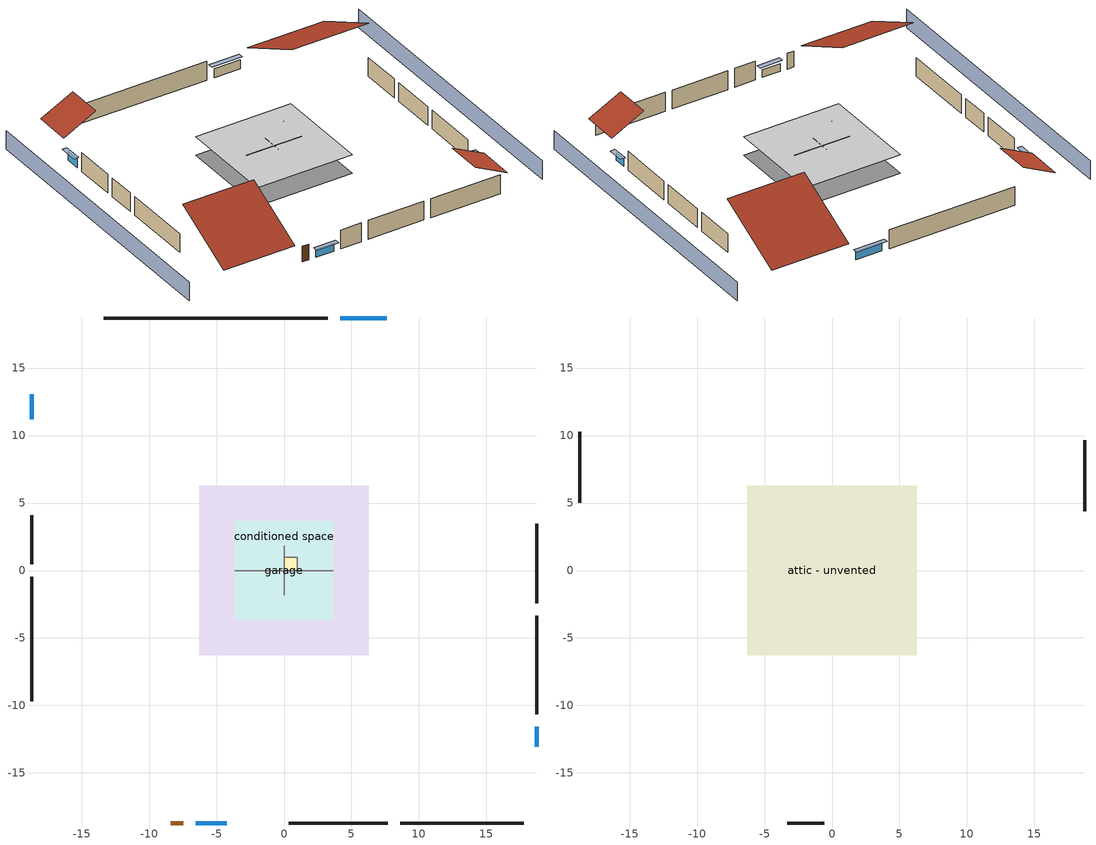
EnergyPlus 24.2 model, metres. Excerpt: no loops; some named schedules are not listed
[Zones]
conditioned space
 floor foundation (Slab2 construction): -6.28,-6.28 -6.28,6.28 6.28,6.28 6.28,-6.28 z0
 wall outside (AdiabaticWallConstruction 1): -8.39,-18.71 -7.47,-18.71 z0:2.03
 wall outside (AdiabaticWallConstruction): 7.62,18.71 4.17,18.71 z0:1.16; 18.71,-13.04 18.71,-11.58 z0:0.98; -6.54,-18.71 -4.23,-18.71 z0:1.04; -18.71,13.04 -18.71,11.22 z0:1.22
 wall outside (Wall3 construction): 3.24,18.71 -13.34,18.71 z0:2.44
 wall outside (Wall4 construction): 18.71,-2.41 18.71,3.47 z0:2.44
 wall outside (Wall7 construction): 8.61,-18.71 17.78,-18.71 z0:2.44
 wall outside (Wall8 construction): -18.71,-0.48 -18.71,-9.69 z0:2.44
 wall to garage (Wall5 construction): -3.66,0 3.66,0 z0:2.44
 wall to garage (Wall6 construction): 0,-1.83 0,1.83 z0:2.44
 window (WindowConstruction): 7.62,18.71 4.17,18.71 z0:1.16
 window (WindowConstruction 1): 18.71,-13.04 18.71,-11.58 z0:0.98
 window (WindowConstruction 2): -6.54,-18.71 -4.23,-18.71 z0:1.04
 window (WindowConstruction 3): -18.71,13.04 -18.71,11.22 z0:1.22
 door (Door): -8.39,-18.71 -7.47,-18.71 z0:2.03
furnace airloop ret air zone
 floor adiabatic (AdiabaticConst): 0,0 0,1 1,1 1,0 z0
 wall adiabatic (AdiabaticConst): 0,1 0,0 1,0 1,1 0,1 z0:1
 ceiling adiabatic (AdiabaticConst): 1,0 1,1 0,1 0,0 z1
garage
 floor foundation (Slab1 construction): -3.66,-3.66 -3.66,3.66 3.66,3.66 3.66,-3.66 z0
 wall outside (Wall1 construction): 18.71,-10.65 18.71,-3.34 z0:2.44
 wall outside (Wall12 construction): -18.71,4.11 -18.71,0.45 z0:2.44
 wall outside (Wall2 construction): 0.37,-18.71 7.69,-18.71 z0:2.44
attic - unvented
 floor to garage (Floor1 construction): -3.66,-3.66 -3.66,3.66 3.66,3.66 3.66,-3.66 z2.44
 floor to conditioned space (Floor2 construction Reversed): -6.28,-6.28 -6.28,6.28 6.28,6.28 6.28,-6.28 z2.44
 wall outside (Wall10 construction): -18.71,10.29 -18.71,5.04 z0:2.44
 wall outside (Wall11 construction): -3.3,-18.71 -0.56,-18.71 z0:2.44
 wall outside (Wall9 construction): 18.71,4.4 18.71,9.66 z0:2.44
 roof outside (Roof1 construction): 8.55,18.71,2.44 8.55,9.62,6.98 18.71,9.62,6.98 18.71,18.71,2.44
 roof outside (Roof2 construction): 18.71,-13.97,2.44 14.47,-13.97,4.56 14.47,-18.71,4.56 18.71,-18.71,2.44
 roof outside (Roof3 construction): -18.71,13.97,2.44 -14.47,13.97,4.56 -14.47,18.71,4.56 -18.71,18.71,2.44
 roof outside (Roof4 construction): -9.32,-18.71,2.44 -9.32,-10.31,6.64 -18.71,-10.31,6.64 -18.71,-18.71,2.44
shading: -23.28,18.71 -23.28,-18.71 / 23.28,-18.71 23.28,18.71 z0:2.44; 3.87,18.71 7.93,18.71 7.93,19.32 3.87,19.32 z1.46; 18.71,-11.28 18.71,-13.35 19.32,-13.35 19.32,-11.28 z1.28; -3.93,-18.71 -6.85,-18.71 -6.85,-19.32 -3.93,-19.32 z1.34; -18.71,10.91 -18.71,13.35 -19.32,13.35 -19.32,10.91 z1.52
[Building]
Building 1: Terrain=Suburbs
[Site:Location]
Portland Intl Arpt_OR: Latitude {deg}=45.59; Longitude {deg}=-122.6; Time Zone {hr}=-8; Elevation {m}=33; Keep Site Location Information=Yes
[Site:GroundTemperature:Shallow]
10.2558, 8.96328, 8.85977, 9.47314, 11.9355, 14.3863, 16.5111, 17.8571, 17.9714, 16.8767, 14.8061, 12.4304
[Site:WaterMainsTemperature]
Calculation Method=Schedule; Temperature Schedule=mains temperature schedule
[Material] Roughness=Rough; Thermal Absorptance=0.9
Name | Thickness {m} | Conductivity {W/m-K} | Density {kg/m3} | Specific Heat {J/kg-K} | Solar Absorptance | Visible Absorptance
asphalt or fiberglass shingles | 0.00635 | 0.162714 | 1121.4 | 1465.45 | 0.85 | 0.85
ceiling loosefill ins | 0.0846667 | 0.0480833 | 16.02 | 1046.75 | 0.7 | 0.7
ceiling stud and cavity | 0.1397 | 1.39189 | 65.682 | 1177.47 | 0.7 | 0.7
ceiling stud and cavity 1 | 0.1397 | 0.302811 | 65.682 | 1177.47 | 0.7 | 0.7
concrete 4.0 in. | 0.1016 | 1.803125 | 2242.8 | 837.4 | 0.7 | 0.7
door material | 0.04445 | 0.0612267 | 512.64 | 1214.23 | 0.7 | 0.7
floor covering | 0.0127 | 0.0450781 | 54.468 | 1339.84 | 0.9 | 0.9
furniture material conditioned space 1; furniture material garage 1 | 0.1524 | 0.115458 | 640.8 | 1214.23 | 0.6 | 0.6
gypsum board | 0.0127 | 0.160291 | 801 | 837.4 | 0.6 | 0.6
osb sheathing 0.5 in. | 0.0127 | 0.115458 | 512.64 | 1214.23 | 0.6 | 0.6
osb sheathing 0.5 in. 1; osb sheathing 0.5 in. 2; osb sheathing 0.5 in. 3 | 0.0127 | 0.115458 | 512.64 | 1214.23 | 0.7 | 0.7
roof rigid ins | 0.00281632 | 0.029427 | 32.04 | 1214.23 | 0.7 | 0.7
wall rigid ins | 0.512978 | 0.029427 | 32.04 | 1214.23 | 0.7 | 0.7
wall stud and cavity | 0.1397 | 0.727959 | 139.0536 | 1170.24 | 0.6 | 0.6
wall stud and cavity 1 | 0.1397 | 0.550994 | 139.0536 | 1170.24 | 0.7 | 0.7
wall stud and cavity 2 | 0.1397 | 0.335416 | 139.0536 | 1170.24 | 0.7 | 0.7
wall stud and cavity 3 | 0.0889 | 0.380278 | 52.3479 | 1209.89 | 0.7 | 0.7
wall stud and cavity 4 | 0.0889 | 0.391764 | 83.0341 | 1211.67 | 0.7 | 0.7
wood siding | 0.0254 | 0.102417 | 544.68 | 1172.36 | 0.85 | 0.85
wood siding 1; wood siding 2 | 0.0254 | 0.102417 | 544.68 | 1172.36 | 0.7 | 0.7
[Material:NoMass]
Adiabatic: Roughness=Rough; Thermal Resistance {m2-K/W}=176.1; Thermal Absorptance=0.9; Solar Absorptance=0.7; Visible Absorptance=0.7
[WindowMaterial:SimpleGlazingSystem]
WindowMaterial: U-Factor {W/m2-K}=2.15764; Solar Heat Gain Coefficient=0.44
[Construction]
AdiabaticConst: Adiabatic
AdiabaticWallConstruction: wood siding 1, wall rigid ins, wall stud and cavity 3, gypsum board
AdiabaticWallConstruction 1: wood siding 2, wall rigid ins, wall stud and cavity 3, gypsum board
Door: door material
Floor1 construction: ceiling stud and cavity
Floor2 construction Reversed: gypsum board, ceiling stud and cavity 1, ceiling loosefill ins
furniture construction conditioned space 1: furniture material conditioned space 1
furniture construction garage 1: furniture material garage 1
PartitionWallConstruction: gypsum board, wall stud and cavity 4, gypsum board
Roof1 construction; Roof2 construction; Roof3 construction; Roof4 construction: asphalt or fiberglass shingles, roof rigid ins, osb sheathing 0.5 in.
Slab1 construction: concrete 4.0 in.
Slab2 construction: concrete 4.0 in., floor covering
Wall1 construction; Wall2 construction: wood siding, osb sheathing 0.5 in. 1, wall stud and cavity
Wall10 construction; Wall11 construction; Wall12 construction; Wall9 construction: wood siding, osb sheathing 0.5 in. 3, wall stud and cavity
Wall3 construction; Wall4 construction: wood siding, osb sheathing 0.5 in. 1, wall stud and cavity 1, gypsum board
Wall5 construction: osb sheathing 0.5 in. 2, wall stud and cavity 2, gypsum board
Wall6 construction: osb sheathing 0.5 in. 3, wall stud and cavity 2, gypsum board
Wall7 construction; Wall8 construction: wood siding, osb sheathing 0.5 in. 3, wall stud and cavity 1, gypsum board
WindowConstruction; WindowConstruction 1; WindowConstruction 2; WindowConstruction 3: WindowMaterial
[Zone] Multiplier=1
Name | Volume {m3} | Part of Total Floor Area
attic - unvented | 228.873 | Yes
conditioned space | 384.656 | Yes
furnace airloop ret air zone | 1 | No
garage | 130.484 | Yes
[Space]
Name | Zone | Volume {m3} | Space Type
attic - unvented 1 | attic - unvented | 228.873
conditioned space 1 | conditioned space | 384.656
furnace airloop ret air space | furnace airloop ret air zone |  | Plenum Space Type
garage 1 | garage | 130.484
[OtherEquipment] Design Level Calculation Method=EquipmentLevel
Name | Fuel Type | Zone or ZoneList or Space or SpaceList | Schedule | Design Level {W} | Fraction Latent | Fraction Radiant | Fraction Lost
furnace airloop_0 RetCondToDZ; furnace airloop_0 SupCondToDZ; furnace airloop_0 SupSensLkToDZ | None | attic - unvented 1 | Always On Discrete | 0 | 0 | 0 | 0
furnace airloop_0 SupLatLkToDZ | None | attic - unvented 1 | Always On Discrete | 0 | 1 | 0 | 0
clothes dryer 1 | Electricity | conditioned space 1 | clothes_dryer | 0 | 0.015 | 0.081 | 0.85
cooking range 1 | NaturalGas | conditioned space 1 | cooking_range | 3363.73 | 0.16 | 0.384 | 0.2
furnace airloop_0 SupCondToLv; furnace airloop_0 SupSensLkToCond; mech vent house fan sensible load; water heater sens | None | conditioned space 1 | Always On Discrete | 0 | 0 | 0 | 0
furnace airloop_0 SupLatLkToCond; mech vent house fan latent load; water heater lat | None | conditioned space 1 | Always On Discrete | 0 | 1 | 0 | 0
general water use latent | None | conditioned space 1 | general water use schedule | 44.1266 | 1 | 0 | 0
general water use sensible | None | conditioned space 1 | general water use schedule | -43.4886 | 0 | 0.6 | 0
water heater energy adjustment1 | Electricity | conditioned space 1 | Always On Discrete | 0.01 | 0 | 0 | 1
furnace airloop_0 RetCondToRP; furnace airloop_0 RetSensLkToRP | None | furnace airloop ret air space | Always On Discrete | 0 | 0 | 0 | 0
furnace airloop_0 RetLatLkToRP | None | furnace airloop ret air space | Always On Discrete | 0 | 1 | 0 | 0
[ZoneInfiltration:DesignFlowRate] Schedule=Always On Discrete
Name | Zone or ZoneList or Space or SpaceList | Design Flow Rate Calculation Method | Design Flow Rate {m3/s} | Air Changes per Hour {1/hr} | Constant Term Coefficient | Temperature Term Coefficient | Velocity Term Coefficient | Velocity Squared Term Coefficient
attic_unvented 1 duct leakage imbalance infil flow | attic - unvented 1 | Flow/Zone | 0
infil attic - unvented 1 | attic - unvented 1 | AirChanges/Hour |  | 0.1 | 1 | 0 | 0 | 0
infil flow; natural vent flow; whole house fan flow | conditioned space 1 | Flow/Zone | 0
[ZoneMixing] Schedule=Always On Continuous; Design Flow Rate Calculation Method=Flow/Zone; Design Flow Rate {m3/s}=0
Name | Zone or Space | Source Zone or Space
furnace airloop_0 ZoneMixCondToDZ mix; whole house fan mix | attic - unvented | conditioned space
furnace airloop_0 ZoneMixDZToCond mix | conditioned space | attic - unvented
[SurfaceProperty:ExposedFoundationPerimeter] Exposed Perimeter Calculation Method=TotalExposedPerimeter
Name | Total Exposed Perimeter {m}
Slab2 | 45.72
Slab1 | 18.288
[SurfaceProperty:IncidentSolarMultiplier] Incident Solar Multiplier=1; Incident Solar Multiplier Schedule=trans schedule winter=0.85 summer=0.7
Window1; Window2; Window3; Window4
[InternalMass]
Name | Construction | Zone or ZoneList | Space or SpaceList | Surface Area {m2}
furniture mass conditioned space 1 | furniture construction conditioned space 1 | conditioned space | conditioned space 1 | 63.09974
partition wall mass | PartitionWallConstruction | conditioned space | conditioned space 1 | 157.749
furniture mass garage 1 | furniture construction garage 1 | garage | garage 1 | 5.35122
[Lights] Design Level Calculation Method=LightingLevel; Return Air Fraction=0; Fraction Radiant=0.6; Fraction Visible=0.2; Fraction Replaceable=1
Name | Zone or ZoneList or Space or SpaceList | Schedule | Lighting Level {W}
interior lighting | conditioned space 1 | lighting_interior | 252.033
garage lighting | garage 1 | lighting_garage | 8.83573
[People]
occupants: Zone or ZoneList or Space or SpaceList=conditioned space 1; Number of People Schedule=occupants; Number of People Calculation Method=People; Number of People=2; Fraction Radiant=0.314171; Sensible Heat Fraction=0.56303; Activity Level Schedule=occupants activity schedule; Carbon Dioxide Generation Rate {m3/s-W}=0; Enable ASHRAE 55 Comfort Warnings=No; Mean Radiant Temperature Calculation Type=EnclosureAveraged
[ElectricEquipment] Design Level Calculation Method=EquipmentLevel
Name | Zone or ZoneList or Space or SpaceList | Schedule | Design Level {W} | Fraction Latent | Fraction Radiant | Fraction Lost
clothes dryer | conditioned space 1 | clothes_dryer | 3707.64 | 0.015 | 0.081 | 0.85
clothes washer | conditioned space 1 | clothes_washer | 378.8 | 0.03 | 0.162 | 0.7
cooking range | conditioned space 1 | cooking_range | 114.775 | 0.16 | 0.384 | 0.2
dishwasher | conditioned space 1 | dishwasher | 865.745 | 0.3 | 0.18 | 0.4
fridge | conditioned space 1 | fridge schedule | 45.9075 | 0 | 0.6 | 0
mech vent bath fan 0 | conditioned space 1 | mech vent bath fan 0 schedule | 30 | 0 | 0 | 1
mech vent house fan | conditioned space 1 | mech vent house fan schedule | 0 | 0 | 0 | 1
mech vent house fan cfis | conditioned space 1 | mech vent house fan cfis schedule | 0 | 0 | 0 | 0
mech vent range fan 0 | conditioned space 1 | mech vent range fan 0 schedule | 30 | 0 | 0 | 1
misc plug loads | conditioned space 1 | plug_loads_other | 643.033 | 0.021 | 0.558 | 0.049
misc tv | conditioned space 1 | plug_loads_tv | 803.504 | 0 | 0.6 | 0
whole house fan | conditioned space 1 | Always On Discrete | 0 | 0 | 0 | 1
freezer | garage 1 | freezer schedule | 194.914 | 0 | 0.6 | 0
fridge 1 | garage 1 | fridge schedule 1 | 80.4475 | 0 | 0.6 | 0
[SpaceList]
Plenum Space Type: furnace airloop ret air space
[ZoneInfiltration:EffectiveLeakageArea]
infil garage 1: Zone or Space=garage 1; Schedule=Always On Discrete; Effective Air Leakage Area {cm2}=543.674; Stack Coefficient=0.000129147; Wind Coefficient=4.38083e-05
[AvailabilityManager:Scheduled] Schedule=Always On Discrete
furnace airloop Availability Manager; room ac airloop Availability Manager
[AirLoopHVAC:ReturnPlenum]
Air Loop HVAC Return Plenum 1: Zone=furnace airloop ret air zone
[WaterUse:Equipment]
dishwasher: Peak Flow Rate {m3/s}=7.82762e-06; Flow Rate Fraction Schedule=hot_water_dishwasher
[Foundation:Kiva] Wall Height Above Grade {m}=0.1016; Wall Depth Below Slab {m}=0.2032
Name | Initial Indoor Air Temperature {C}
Foundation Kiva 1 | 13.4258
Foundation Kiva 2 | 17.7778
[Foundation:Kiva:Settings]
Soil Conductivity {W/m-K}=1.3848; Soil Density {kg/m3}=1842.3; Soil Specific Heat {J/kg-K}=418.7; Ground Solar Absorptivity=0.9; Ground Thermal Absorptivity=0.9; Ground Surface Roughness {m}=0.03; Far-Field Width {m}=40; Deep-Ground Boundary Condition=ZeroFlux; Deep-Ground Depth {m}=40; Minimum Cell Dimension {m}=0.2; Maximum Cell Growth Coefficient=3; Simulation Timestep=Timestep
[Exterior:Lights]
exterior lighting: Schedule=exterior lighting schedule; Design Level {W}=7.09205
[ElectricLoadCenter:Storage:LiIonNMCBattery]
Vehicle1 li ion: Availability Schedule=Always On Discrete; Radiative Fraction=0; Lifetime Model=None; Number of Cells in Series=15; Number of Strings in Parallel=494; Initial Fractional State of Charge=0.950003; DC to DC Charging Efficiency=1; Battery Mass {kg}=784.971; Battery Surface Area {m2}=5.64764; Battery Specific Heat Capacity {J/kg-K}=1500; Heat Transfer Coefficient Between Battery and Ambient {W/m2-K}=7.5; Fully Charged Cell Voltage {V}=3.342; Cell Voltage at End of Exponential Zone {V}=3.342; Cell Voltage at End of Nominal Zone {V}=3.342; Default Nominal Cell Voltage {V}=3.342; Fully Charged Cell Capacity {Ah}=3.2; Fraction of Cell Capacity Removed at the End of Exponential Zone=0.8075; Fraction of Cell Capacity Removed at the End of Nominal Zone=0.976875; Charge Rate at Which Voltage vs Capacity Curve Was Generated=1; Battery Cell Internal Electrical Resistance {ohms}=0.002
[ElectricLoadCenter:Storage:Converter]
Vehicle1 li ion converter: Availability Schedule=Always On Discrete; Power Conversion Efficiency Method=SimpleFixed; Simple Fixed Efficiency=1; Ancillary Power Consumed In Standby {W}=0; Radiative Fraction=0
[ElectricLoadCenter:Distribution]
Vehicle1 elec load center dist: Electrical Buss Type=AlternatingCurrentWithStorage; Electrical Storage Object=Vehicle1 li ion; Storage Operation Scheme=TrackChargeDischargeSchedules; Storage Converter Object=Vehicle1 li ion converter; Maximum Storage State of Charge Fraction=0.950003; Minimum Storage State of Charge Fraction=0.149991; Design Storage Control Charge Power {W}=1600; Storage Charge Power Fraction Schedule=electric_vehicle_charging; Design Storage Control Discharge Power {W}=10890.9; Storage Discharge Power Fraction Schedule=electric_vehicle_discharging
[EnergyManagementSystem:GlobalVariable]
furnace_airloop_0_DuctImbalLkExhFanEquivCond
furnace_airloop_0_DuctImbalLkExhFanEquivDZ
furnace_airloop_0_DuctImbalLkSupFanEquivCond
furnace_airloop_0_DuctImbalLkSupFanEquivDZ
furnace_airloop_0_DZ_T
furnace_airloop_0_DZ_W
furnace_airloop_0_RetCondToDZ
furnace_airloop_0_RetCondToRP
furnace_airloop_0_RetLatLkToRP
furnace_airloop_0_RetSensLkToRP
furnace_airloop_0_SupCondToDZ
furnace_airloop_0_SupCondToLv
furnace_airloop_0_SupLatLkToCond
furnace_airloop_0_SupLatLkToDZ
furnace_airloop_0_SupSensLkToCond
furnace_airloop_0_SupSensLkToDZ
furnace_airloop_0_ZoneMixCondToDZ
furnace_airloop_0_ZoneMixDZToCond
furnace_airloop_AH_MFR
furnace_airloop_AH_Tout
furnace_airloop_AH_VFR
furnace_airloop_AH_Wout
furnace_airloop_Fan_RTF
furnace_airloop_RA_T
furnace_airloop_Ra_W
infil_program_Qfan
infil_program_Qinf
natural_vent_program_Qnv
natural_vent_program_Qwhf
room_ac_airloop_Fan_RTF
[EnergyManagementSystem:Sensor]
Name | Output:Variable or Output:Meter Index Key | Output:Variable or Output:Meter
airflow_gain | infil flow | Infiltration Sensible Heat Gain Energy
airflow_gain_1 | natural vent flow | Infiltration Sensible Heat Gain Energy
airflow_gain_2 | whole house fan flow | Infiltration Sensible Heat Gain Energy
airflow_loss | infil flow | Infiltration Sensible Heat Loss Energy
airflow_loss_1 | natural vent flow | Infiltration Sensible Heat Loss Energy
airflow_loss_2 | whole house fan flow | Infiltration Sensible Heat Loss Energy
charge_sch_sensor | electric_vehicle_charging | Schedule Value
clg_load_cond |  | Cooling:EnergyTransfer:Zone:CONDITIONED SPACE
clg_load_duct |  | Cooling:EnergyTransfer:Zone:FURNACE AIRLOOP RET AIR ZONE
clg_sp_s; clg_sp_s_1 | cooling setpoint | Schedule Value
clothes_dryer_exhaust_0_sch_s | clothes_dryer | Schedule Value
cool_season | cooling season schedule | Schedule Value
discharge_sch_sensor | electric_vehicle_discharging | Schedule Value
ducts_conv | furnace airloop_0 RetCondToRP | Other Equipment Convective Heating Energy
ducts_conv_1 | furnace airloop_0 RetLatLkToRP | Other Equipment Convective Heating Energy
ducts_conv_2 | furnace airloop_0 RetSensLkToRP | Other Equipment Convective Heating Energy
ducts_conv_3 | furnace airloop_0 SupCondToLv | Other Equipment Convective Heating Energy
ducts_conv_4 | furnace airloop_0 SupLatLkToCond | Other Equipment Convective Heating Energy
ducts_conv_5 | furnace airloop_0 SupSensLkToCond | Other Equipment Convective Heating Energy
ducts_rad | furnace airloop_0 RetCondToRP | Other Equipment Radiant Heating Energy
ducts_rad_1 | furnace airloop_0 RetLatLkToRP | Other Equipment Radiant Heating Energy
ducts_rad_2 | furnace airloop_0 RetSensLkToRP | Other Equipment Radiant Heating Energy
ducts_rad_3 | furnace airloop_0 SupCondToLv | Other Equipment Radiant Heating Energy
ducts_rad_4 | furnace airloop_0 SupLatLkToCond | Other Equipment Radiant Heating Energy
ducts_rad_5 | furnace airloop_0 SupSensLkToCond | Other Equipment Radiant Heating Energy
fridge_tin_s_1 | garage | Zone Mean Air Temperature
furnace_airloop_0_DZ_T_s | attic - unvented | Zone Air Temperature
furnace_airloop_0_DZ_W_s | attic - unvented | Zone Mean Air Humidity Ratio
furnace_airloop_AH_MFR_s | Node 15 | System Node Mass Flow Rate
furnace_airloop_AH_Tout_s | Node 15 | System Node Temperature
furnace_airloop_AH_VFR_s | Node 15 | System Node Current Density Volume Flow Rate
furnace_airloop_AH_Wout_s | Node 15 | System Node Humidity Ratio
furnace_airloop_RA_T_s | Node 18 | System Node Temperature
furnace_airloop_Ra_W_s | Node 18 | System Node Humidity Ratio
htg_load_cond |  | Heating:EnergyTransfer:Zone:CONDITIONED SPACE
htg_load_duct |  | Heating:EnergyTransfer:Zone:FURNACE AIRLOOP RET AIR ZONE
htg_sp_s; htg_sp_s_1 | heating setpoint | Schedule Value
ig_ee_conv | clothes dryer | Electric Equipment Convective Heating Energy
ig_ee_conv_2 | cooking range | Electric Equipment Convective Heating Energy
ig_ee_conv_3 | dishwasher | Electric Equipment Convective Heating Energy
ig_ee_conv_4 | fridge | Electric Equipment Convective Heating Energy
ig_ee_conv_5 | misc plug loads | Electric Equipment Convective Heating Energy
ig_ee_conv_6 | misc tv | Electric Equipment Convective Heating Energy
ig_ee_conv_7 | whole house fan | Electric Equipment Convective Heating Energy
ig_ee_rad | clothes dryer | Electric Equipment Radiant Heating Energy
ig_ee_rad_2 | cooking range | Electric Equipment Radiant Heating Energy
ig_ee_rad_3 | dishwasher | Electric Equipment Radiant Heating Energy
ig_ee_rad_4 | fridge | Electric Equipment Radiant Heating Energy
ig_ee_rad_5 | misc plug loads | Electric Equipment Radiant Heating Energy
ig_ee_rad_6 | misc tv | Electric Equipment Radiant Heating Energy
ig_ee_rad_7 | whole house fan | Electric Equipment Radiant Heating Energy
ig_lgt_conv | interior lighting | Lights Convective Heating Energy
ig_lgt_rad | interior lighting | Lights Radiant Heating Energy
ig_lgt_vis | interior lighting | Lights Visible Radiation Heating Energy
ig_oe_conv | clothes dryer 1 | Other Equipment Convective Heating Energy
ig_oe_conv_1 | cooking range 1 | Other Equipment Convective Heating Energy
ig_oe_conv_2 | general water use latent | Other Equipment Convective Heating Energy
ig_oe_conv_3 | general water use sensible | Other Equipment Convective Heating Energy
ig_oe_conv_4 | water heater energy adjustment1 | Other Equipment Convective Heating Energy
ig_oe_conv_5 | water heater lat | Other Equipment Convective Heating Energy
ig_oe_conv_6 | water heater sens | Other Equipment Convective Heating Energy
ig_oe_rad | clothes dryer 1 | Other Equipment Radiant Heating Energy
ig_oe_rad_1 | cooking range 1 | Other Equipment Radiant Heating Energy
ig_oe_rad_2 | general water use latent | Other Equipment Radiant Heating Energy
ig_oe_rad_3 | general water use sensible | Other Equipment Radiant Heating Energy
ig_oe_rad_4 | water heater energy adjustment1 | Other Equipment Radiant Heating Energy
ig_oe_rad_5 | water heater lat | Other Equipment Radiant Heating Energy
ig_oe_rad_6 | water heater sens | Other Equipment Radiant Heating Energy
ig_ppl_conv | occupants | People Convective Heating Energy
ig_ppl_rad | occupants | People Radiant Heating Energy
im_conv | furniture mass conditioned space 1 | Surface Inside Face Convection Heat Gain Energy
im_conv_1 | partition wall mass | Surface Inside Face Convection Heat Gain Energy
im_ig | furniture mass conditioned space 1 | Surface Inside Face Internal Gains Radiation Heat Gain Energy
im_ig_1 | partition wall mass | Surface Inside Face Internal Gains Radiation Heat Gain Energy
im_lgt | furniture mass conditioned space 1 | Surface Inside Face Lights Radiation Heat Gain Energy
im_lgt_1 | partition wall mass | Surface Inside Face Lights Radiation Heat Gain Energy
im_sol | furniture mass conditioned space 1 | Surface Inside Face Solar Radiation Heat Gain Energy
im_sol_1 | partition wall mass | Surface Inside Face Solar Radiation Heat Gain Energy
im_surf | furniture mass conditioned space 1 | Surface Inside Face Net Surface Thermal Radiation Heat Gain Energy
im_surf_1 | partition wall mass | Surface Inside Face Net Surface Thermal Radiation Heat Gain Energy
mech_vent_bath_fan_0_sch_s | mech vent bath fan 0 schedule | Schedule Value
mech_vent_range_fan_0_sch_s | mech vent range fan 0 schedule | Schedule Value
mv_conv | mech vent bath fan 0 | Electric Equipment Convective Heating Energy
mv_conv_1 | mech vent house fan | Electric Equipment Convective Heating Energy
mv_conv_2 | mech vent house fan cfis | Electric Equipment Convective Heating Energy
mv_conv_3 | mech vent range fan 0 | Electric Equipment Convective Heating Energy
mv_conv_4 | mech vent house fan latent load | Other Equipment Convective Heating Energy
mv_conv_5 | mech vent house fan sensible load | Other Equipment Convective Heating Energy
mv_rad | mech vent bath fan 0 | Electric Equipment Radiant Heating Energy
mv_rad_1 | mech vent house fan | Electric Equipment Radiant Heating Energy
mv_rad_2 | mech vent house fan cfis | Electric Equipment Radiant Heating Energy
mv_rad_3 | mech vent range fan 0 | Electric Equipment Radiant Heating Energy
mv_rad_4 | mech vent house fan latent load | Other Equipment Radiant Heating Energy
mv_rad_5 | mech vent house fan sensible load | Other Equipment Radiant Heating Energy
natural_vent_s | natural vent schedule | Schedule Value
out_pb_s |  | Site Outdoor Air Barometric Pressure
out_wt_s |  | Site Outdoor Air Humidity Ratio
